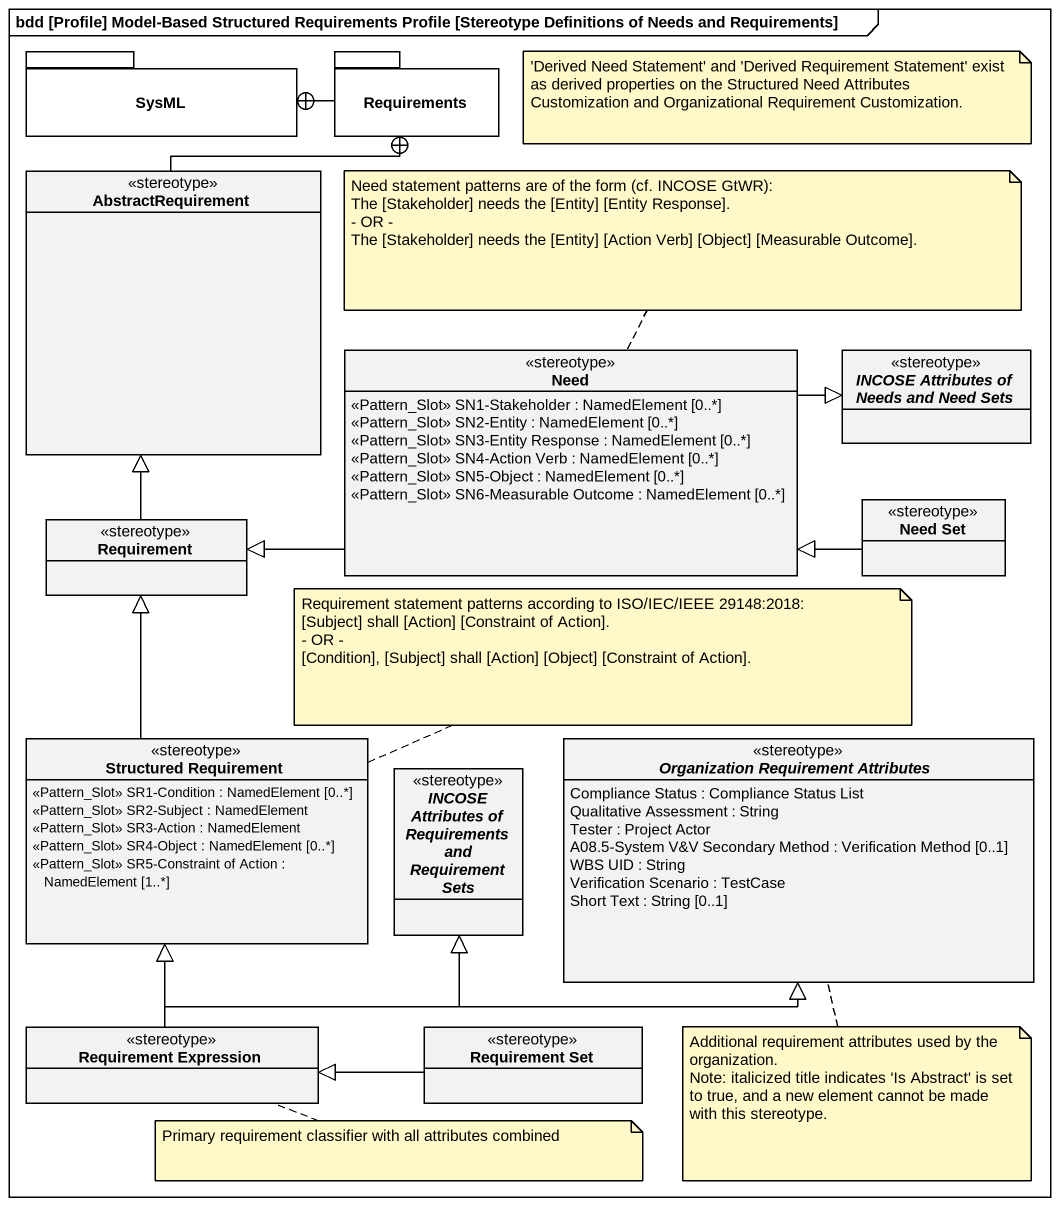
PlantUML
@startuml
mainframe bdd [Profile] Model-Based Structured Requirements Profile [Stereotype Definitions of Needs and Requirements]
hide circle
hide empty members
package SysML {
}
package Requirements {
}
class AbstractRequirement <<stereotype>>
class Need <<stereotype>> {
  <<Pattern_Slot>> SN1-Stakeholder : NamedElement [0..*]
  <<Pattern_Slot>> SN2-Entity : NamedElement [0..*]
  <<Pattern_Slot>> SN3-Entity Response : NamedElement [0..*]
  <<Pattern_Slot>> SN4-Action Verb : NamedElement [0..*]
  <<Pattern_Slot>> SN5-Object : NamedElement [0..*]
  <<Pattern_Slot>> SN6-Measurable Outcome : NamedElement [0..*]
}
abstract class "INCOSE Attributes of Needs and Need Sets" as INCOSE_Attributes_of_Needs <<stereotype>>
class Requirement <<stereotype>>
class "Need Set" as Need_Set <<stereotype>>
class "Structured Requirement" as Structured_Requirement <<stereotype>> {
  <<Pattern_Slot>> SR1-Condition : NamedElement [0..*]
  <<Pattern_Slot>> SR2-Subject : NamedElement
  <<Pattern_Slot>> SR3-Action : NamedElement
  <<Pattern_Slot>> SR4-Object : NamedElement [0..*]
  <<Pattern_Slot>> SR5-Constraint of Action : NamedElement [1..*]
}
abstract class "INCOSE Attributes of Requirements and Requirement Sets" as INCOSE_Attributes_of <<stereotype>>
abstract class "Organization Requirement Attributes" as Organization_Requirement <<stereotype>> {
  Compliance Status : Compliance Status List
  Qualitative Assessment : String
  Tester : Project Actor
  A08.5-System V&V Secondary Method : Verification Method [0..1]
  WBS UID : String
  Verification Scenario : TestCase
  Short Text : String [0..1]
}
class "Requirement Expression" as Requirement_Expression <<stereotype>>
class "Requirement Set" as Requirement_Set <<stereotype>>
Requirements -left-+ SysML
AbstractRequirement -up-+ Requirements
Need -right-|> INCOSE_Attributes_of_Needs
Need -left-|> Requirement
Requirement -up-|> AbstractRequirement
Need_Set -left-|> Need
Structured_Requirement -up-|> Requirement
Requirement_Expression -up-|> Structured_Requirement
Requirement_Expression -up-|> INCOSE_Attributes_of
Requirement_Expression -right-|> Organization_Requirement
Requirement_Set -left-|> Requirement_Expression
note as N1
  ~'Derived Need Statement' and 'Derived Requirement Statement' exist as derived properties on the Structured Need Attributes Customization and Organizational Requirement Customization.
end note
note top of Need
  Need statement patterns are of the form (cf. INCOSE GtWR):
  The [Stakeholder] needs the [Entity] [Entity Response].
  - OR -
  The [Stakeholder] needs the [Entity] [Action Verb] [Object] [Measurable Outcome].
end note
note right of Structured_Requirement
  Requirement statement patterns according to ISO/IEC/IEEE 29148:2018:
  [Subject] shall [Action] [Constraint of Action].
  - OR -
  [Condition], [Subject] shall [Action] [Object] [Constraint of Action].
end note
note bottom of Organization_Requirement
  Additional requirement attributes used by the organization.
  Note: italicized title indicates 'Is Abstract' is set to true, and a new element cannot be made with this stereotype.
end note
note right of Requirement_Expression : Primary requirement classifier with all attributes combined
@enduml
